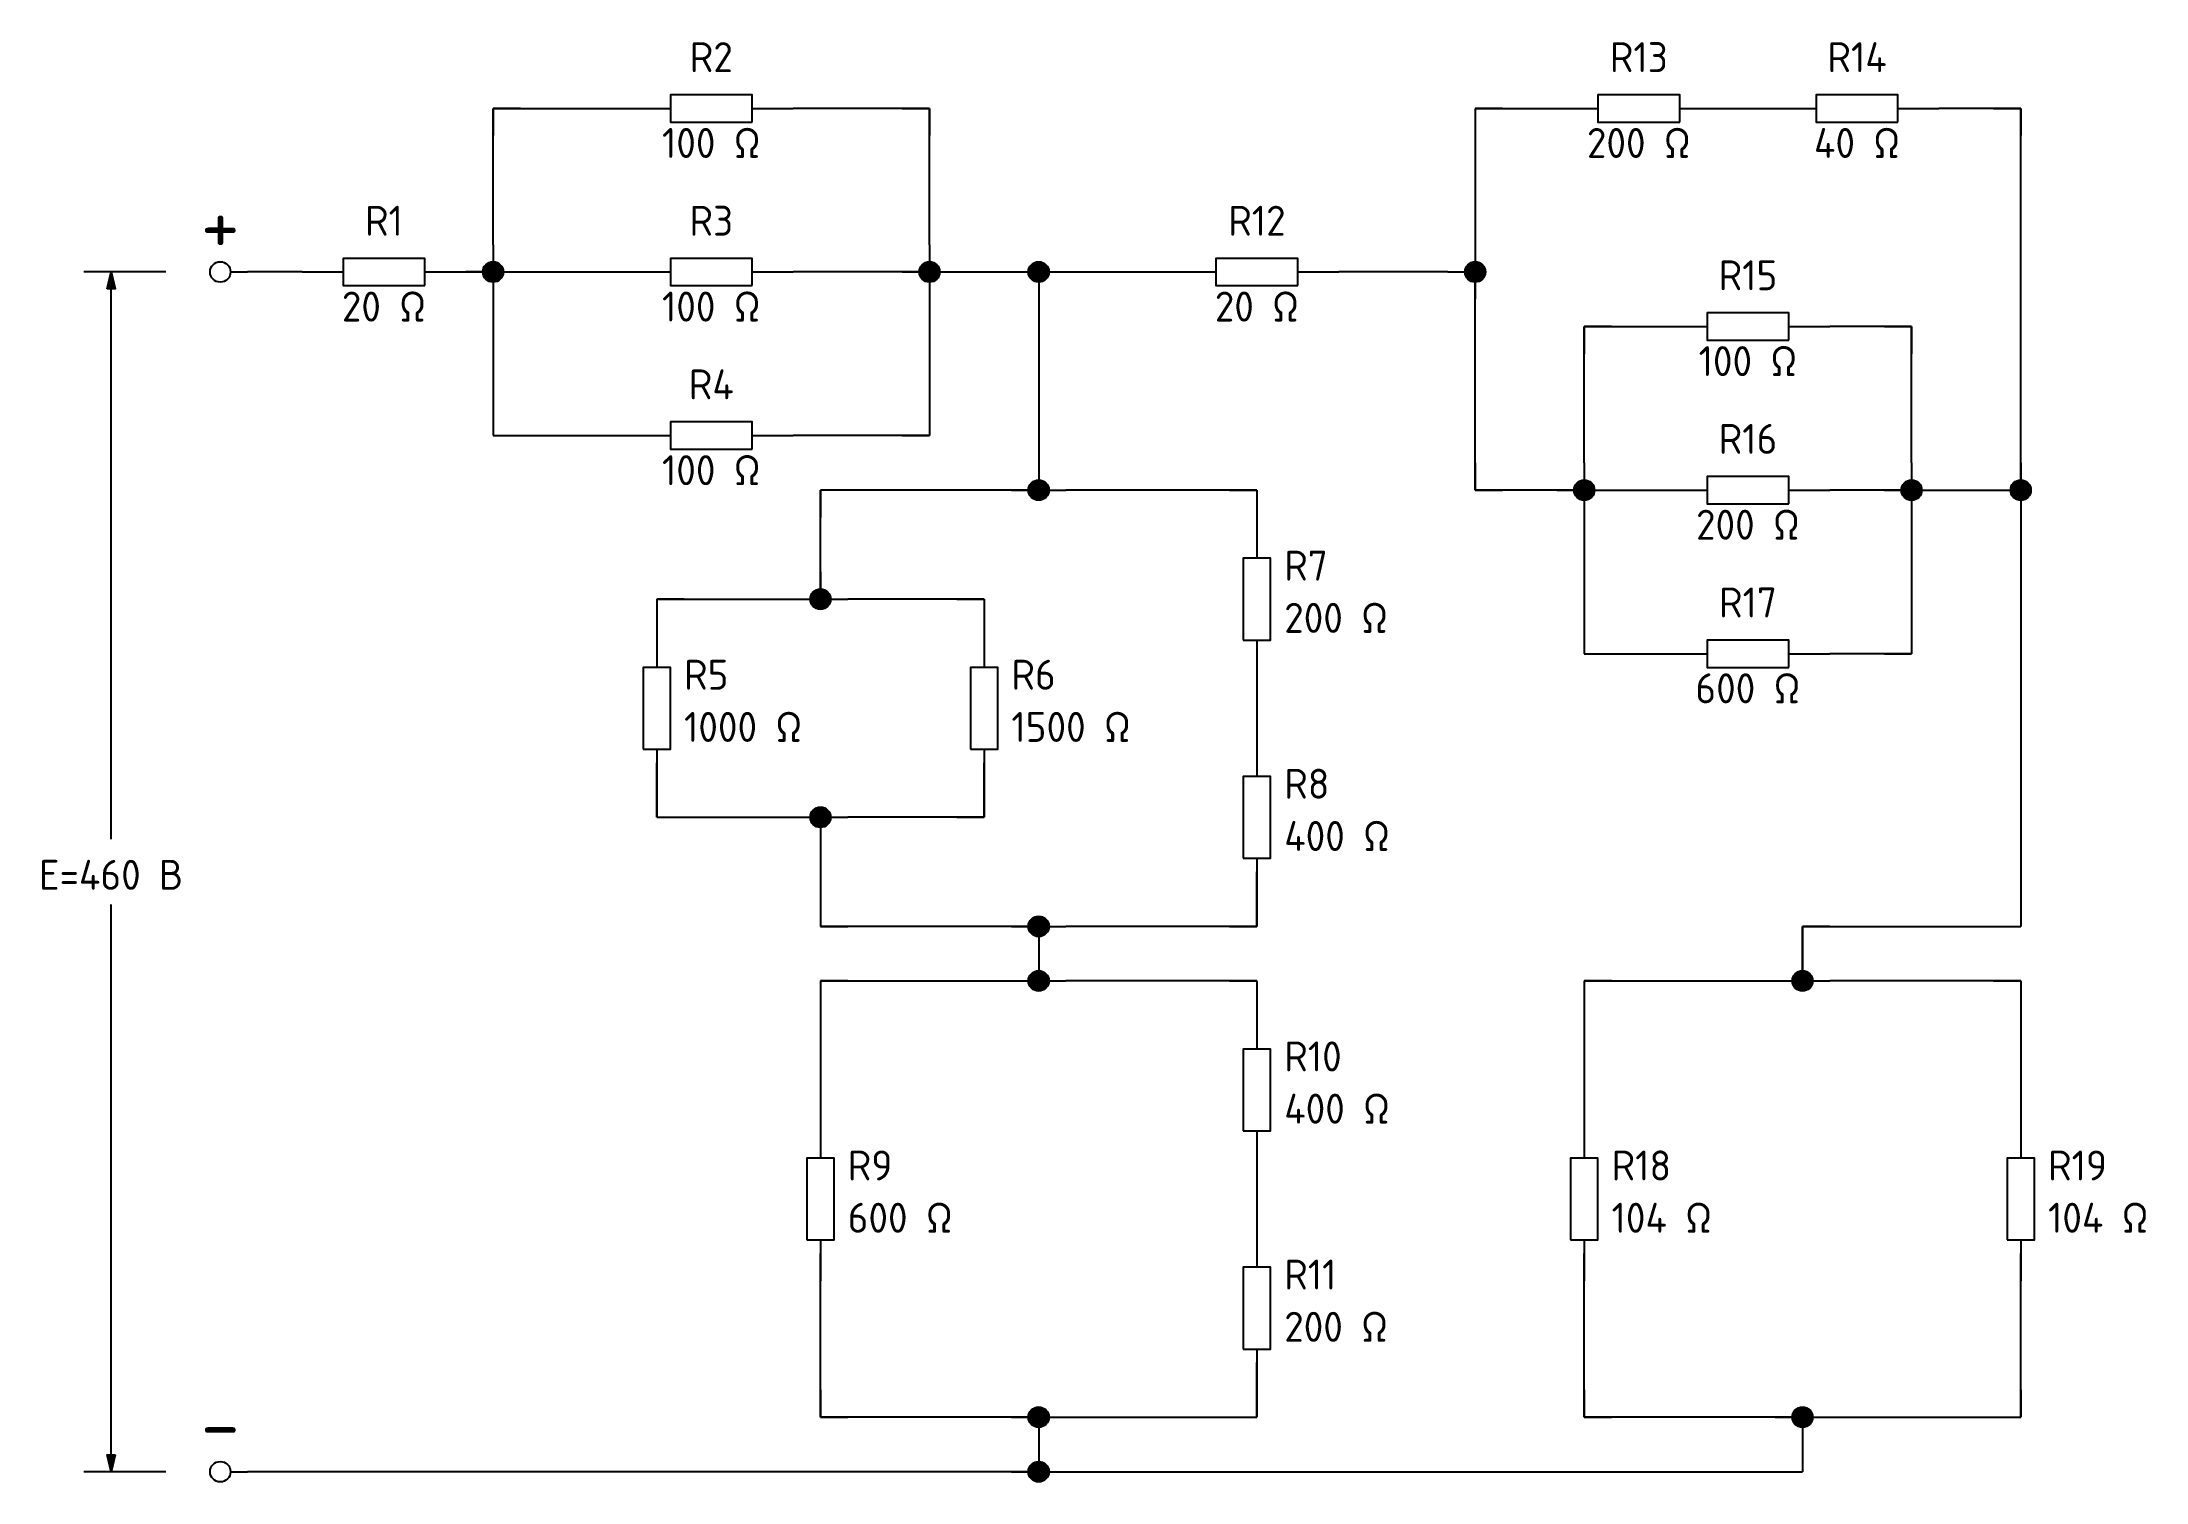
# Model space of a CAD drawing. Header units: millimetres. Extents: x 31 to 185, y 119 to 225.
import ezdxf
from ezdxf.enums import TextEntityAlignment as Align

# ---------------------------------------------------------------- set-up
doc = ezdxf.new("R2010")
doc.units = ezdxf.units.MM
doc.styles.add('GOST Type BU', font='')
doc.styles.get('GOST Type BU').set_extended_font_data('GOST Type BU')

msp = doc.modelspace()

# ---------------------------------------------------------------- hatches: boundary and pattern name
at = {"ltscale": 4}
h = msp.add_hatch(color=256, dxfattribs=at)
edge = h.paths.add_edge_path(flags=0)
edge.add_arc((64, 208), 0.75, 0, 360)
h = msp.add_hatch(color=256, dxfattribs=at)
edge = h.paths.add_edge_path(flags=0)
edge.add_arc((96, 208), 0.75, 0, 360)
h = msp.add_hatch(color=256, dxfattribs=at)
edge = h.paths.add_edge_path(flags=0)
edge.add_arc((104, 208), 0.75, 0, 360)
h = msp.add_hatch(color=256, dxfattribs=at)
edge = h.paths.add_edge_path(flags=0)
edge.add_arc((136, 208), 0.75, 0, 360)
for points in [[(35.7125, 206.7625), (36, 208), (36.2875, 206.7625)], [(36.2875, 121.2375), (36, 120), (35.7125, 121.2375)]]:
    msp.add_hatch(color=256, dxfattribs=at).paths.add_polyline_path(points, flags=0)
h = msp.add_hatch(color=256, dxfattribs=at)
edge = h.paths.add_edge_path(flags=0)
edge.add_arc((104, 192), 0.75, 0, 360)
h = msp.add_hatch(color=256, dxfattribs=at)
edge = h.paths.add_edge_path(flags=0)
edge.add_arc((144, 192), 0.75, 0, 360)
h = msp.add_hatch(color=256, dxfattribs=at)
edge = h.paths.add_edge_path(flags=0)
edge.add_arc((168, 192), 0.75, 0, 360)
h = msp.add_hatch(color=256, dxfattribs=at)
edge = h.paths.add_edge_path(flags=0)
edge.add_arc((176, 192), 0.75, 0, 360)
h = msp.add_hatch(color=256, dxfattribs=at)
edge = h.paths.add_edge_path(flags=0)
edge.add_arc((88, 184), 0.75, 0, 360)
h = msp.add_hatch(color=256, dxfattribs=at)
edge = h.paths.add_edge_path(flags=0)
edge.add_arc((88, 168), 0.75, 0, 360)
h = msp.add_hatch(color=256, dxfattribs=at)
edge = h.paths.add_edge_path(flags=0)
edge.add_arc((104, 160), 0.75, 0, 360)
h = msp.add_hatch(color=256, dxfattribs=at)
edge = h.paths.add_edge_path(flags=0)
edge.add_arc((104, 156), 0.75, 0, 360)
h = msp.add_hatch(color=256, dxfattribs=at)
edge = h.paths.add_edge_path(flags=0)
edge.add_arc((160, 156), 0.75, 0, 360)
h = msp.add_hatch(color=256, dxfattribs=at)
edge = h.paths.add_edge_path(flags=0)
edge.add_arc((104, 124), 0.75, 0, 360)
h = msp.add_hatch(color=256, dxfattribs=at)
edge = h.paths.add_edge_path(flags=0)
edge.add_arc((160, 124), 0.75, 0, 360)
h = msp.add_hatch(color=256, dxfattribs=at)
edge = h.paths.add_edge_path(flags=0)
edge.add_arc((104, 120), 0.75, 0, 360)

# ---------------------------------------------------------------- linework, layer by layer
for p, q in [((64, 210), (64, 220)), ((64, 220), (74, 220)), ((66, 220), (64, 220)), ((64, 220), (64, 218)), ((74, 220), (77, 220)), ((83, 220), (86, 220)), ((96, 220), (86, 220)), ((94, 220), (96, 220)), ((96, 210), (96, 220)), ((96, 220), (96, 218)), ((136, 220), (142, 220)), ((136, 220), (136, 208)), ((138, 220), (136, 220)), ((136, 220), (136, 218)), ((142, 220), (145, 220)), ((151, 220), (154, 220)), ((154, 220), (158, 220)), ((158, 220), (161, 220)), ((167, 220), (170, 220)), ((176, 220), (170, 220)), ((174, 220), (176, 220)), ((176, 192), (176, 220)), ((176, 220), (176, 218)), ((64, 210), (64, 206)), ((96, 210), (96, 206)), ((136, 210), (136, 206)), ((40, 208), (34, 208)), ((36, 166.3953), (36, 207)), ((44.75, 208), (46, 208)), ((50, 208), (46, 208)), ((50, 208), (53, 208)), ((59, 208), (62, 208)), ((64, 208), (62, 208)), ((62, 208), (66, 208)), ((64, 208), (74, 208)), ((74, 208), (77, 208)), ((83, 208), (86, 208)), ((96, 208), (86, 208)), ((94, 208), (98, 208)), ((96, 208), (104, 208)), ((102, 208), (106, 208)), ((104, 208), (104, 192)), ((104, 208), (104, 206)), ((106, 208), (114, 208)), ((114, 208), (117, 208)), ((123, 208), (126, 208)), ((134, 208), (126, 208)), ((134, 208), (136, 208)), ((136, 192), (136, 208)), ((64, 206), (64, 196)), ((96, 206), (96, 196)), ((144, 194), (144, 204)), ((144, 204), (150, 204)), ((146, 204), (144, 204)), ((144, 204), (144, 202)), ((150, 204), (153, 204)), ((159, 204), (162, 204)), ((168, 204), (162, 204)), ((166, 204), (168, 204)), ((168, 194), (168, 204)), ((168, 204), (168, 202)), ((64, 198), (64, 196)), ((96, 198), (96, 196)), ((64, 196), (74, 196)), ((64, 196), (66, 196)), ((74, 196), (77, 196)), ((83, 196), (86, 196)), ((96, 196), (86, 196)), ((94, 196), (96, 196)), ((104, 194), (104, 192)), ((136, 194), (136, 192)), ((144, 194), (144, 190)), ((168, 194), (168, 190)), ((176, 194), (176, 190)), ((88, 184), (88, 192)), ((104, 192), (88, 192)), ((90, 192), (88, 192)), ((88, 192), (88, 190)), ((102, 192), (106, 192)), ((120, 192), (106, 192)), ((118, 192), (120, 192)), ((120, 192), (120, 188)), ((120, 192), (120, 190)), ((144, 192), (136, 192)), ((136, 192), (138, 192)), ((142, 192), (146, 192)), ((144, 192), (150, 192)), ((150, 192), (153, 192)), ((159, 192), (162, 192)), ((168, 192), (162, 192)), ((166, 192), (170, 192)), ((168, 192), (174, 192)), ((174, 192), (176, 192)), ((176, 192), (176, 160)), ((120, 190), (120, 187)), ((144, 190), (144, 180)), ((168, 190), (168, 180)), ((88, 186), (88, 184)), ((76, 184), (88, 184)), ((76, 184), (76, 180)), ((78, 184), (76, 184)), ((76, 184), (76, 182)), ((86, 184), (90, 184)), ((100, 184), (90, 184)), ((98, 184), (100, 184)), ((100, 184), (100, 180)), ((100, 184), (100, 182)), ((76, 182), (76, 179)), ((100, 182), (100, 179)), ((120, 181), (120, 178)), ((144, 182), (144, 180)), ((168, 182), (168, 180)), ((120, 180), (120, 172)), ((144, 180), (150, 180)), ((144, 180), (146, 180)), ((150, 180), (153, 180)), ((159, 180), (162, 180)), ((168, 180), (162, 180)), ((166, 180), (168, 180)), ((76, 173), (76, 170)), ((100, 173), (100, 170)), ((120, 174), (120, 171)), ((76, 168), (76, 172)), ((100, 168), (100, 172)), ((76, 170), (76, 168)), ((100, 170), (100, 168)), ((76, 168), (88, 168)), ((76, 168), (78, 168)), ((86, 168), (90, 168)), ((88, 168), (88, 160)), ((88, 168), (88, 166)), ((100, 168), (90, 168)), ((98, 168), (100, 168)), ((120, 165), (120, 162)), ((120, 160), (120, 164)), ((88, 162), (88, 160)), ((120, 162), (120, 160)), ((176, 162), (176, 160)), ((36, 121), (36, 161.6047)), ((104, 160), (88, 160)), ((88, 160), (90, 160)), ((102, 160), (106, 160)), ((104, 160), (104, 156)), ((104, 160), (104, 158)), ((120, 160), (106, 160)), ((118, 160), (120, 160)), ((160, 156), (160, 160)), ((160, 160), (176, 160)), ((162, 160), (160, 160)), ((160, 160), (160, 158)), ((174, 160), (176, 160)), ((104, 158), (104, 156)), ((160, 158), (160, 156)), ((88, 156), (104, 156)), ((88, 156), (88, 144)), ((90, 156), (88, 156)), ((88, 156), (88, 154)), ((102, 156), (106, 156)), ((120, 156), (106, 156)), ((118, 156), (120, 156)), ((120, 156), (120, 152)), ((120, 156), (120, 154)), ((144, 156), (160, 156)), ((144, 156), (144, 144)), ((146, 156), (144, 156)), ((144, 156), (144, 154)), ((158, 156), (162, 156)), ((176, 156), (162, 156)), ((174, 156), (176, 156)), ((176, 156), (176, 144)), ((176, 156), (176, 154)), ((120, 154), (120, 151)), ((88, 146), (88, 143)), ((120, 145), (120, 142)), ((144, 146), (144, 143)), ((176, 146), (176, 143)), ((120, 144), (120, 136)), ((120, 138), (120, 135)), ((88, 137), (88, 134)), ((88, 124), (88, 136)), ((144, 137), (144, 134)), ((144, 124), (144, 136)), ((176, 137), (176, 134)), ((176, 124), (176, 136)), ((120, 129), (120, 126)), ((120, 124), (120, 128)), ((88, 126), (88, 124)), ((120, 126), (120, 124)), ((144, 126), (144, 124)), ((176, 126), (176, 124)), ((104, 124), (88, 124)), ((88, 124), (90, 124)), ((102, 124), (106, 124)), ((104, 124), (104, 120)), ((104, 124), (104, 122)), ((106, 124), (120, 124)), ((118, 124), (120, 124)), ((160, 124), (144, 124)), ((144, 124), (146, 124)), ((158, 124), (162, 124)), ((160, 124), (160, 120)), ((160, 124), (160, 122)), ((162, 124), (176, 124)), ((174, 124), (176, 124)), ((104, 122), (104, 120)), ((160, 122), (160, 120)), ((40, 120), (34, 120)), ((44.75, 120), (46, 120)), ((104, 120), (46, 120)), ((102, 120), (106, 120)), ((106, 120), (160, 120)), ((158, 120), (160, 120))]:
    msp.add_line(p, q, dxfattribs=at)
for points in [[(83, 219), (83, 221), (77, 221), (77, 219)], [(151, 219), (151, 221), (145, 221), (145, 219)], [(167, 219), (167, 221), (161, 221), (161, 219)], [(59, 207), (59, 209), (53, 209), (53, 207)], [(83, 207), (83, 209), (77, 209), (77, 207)], [(123, 207), (123, 209), (117, 209), (117, 207)], [(35.7125, 206.7625), (36, 208), (36.2875, 206.7625)], [(159, 203), (159, 205), (153, 205), (153, 203)], [(83, 195), (83, 197), (77, 197), (77, 195)], [(159, 191), (159, 193), (153, 193), (153, 191)], [(119, 181), (121, 181), (121, 187), (119, 187)], [(159, 179), (159, 181), (153, 181), (153, 179)], [(75, 173), (77, 173), (77, 179), (75, 179)], [(99, 173), (101, 173), (101, 179), (99, 179)], [(119, 165), (121, 165), (121, 171), (119, 171)], [(119, 145), (121, 145), (121, 151), (119, 151)], [(87, 137), (89, 137), (89, 143), (87, 143)], [(143, 137), (145, 137), (145, 143), (143, 143)], [(175, 137), (177, 137), (177, 143), (175, 143)], [(119, 129), (121, 129), (121, 135), (119, 135)], [(36.2875, 121.2375), (36, 120), (35.7125, 121.2375)]]:
    msp.add_lwpolyline(points, close=True, dxfattribs=at)
for centre in [(44, 208), (64, 208), (96, 208), (104, 208), (136, 208), (104, 192), (144, 192), (168, 192), (176, 192), (88, 184), (88, 168), (104, 160), (104, 156), (160, 156), (104, 124), (160, 124), (44, 120), (104, 120)]:
    msp.add_circle(centre, 0.75, dxfattribs=at)

# ---------------------------------------------------------------- texts
at = {"style": 'GOST Type BU'}
for s, height, p in [('R2', 2.1975, (80, 222)), ('R13', 2.1975, (148, 222)), ('R14', 2.1975, (164, 222)), ('R1', 2.1975, (56, 210)), ('R3', 2.1975, (80, 210)), ('R12', 2.1975, (120, 210)), ('+', 4.395, (44, 208)), ('R15', 2.1975, (156, 206)), ('R4', 2.1975, (80, 198)), ('R16', 2.1975, (156, 194)), ('R17', 2.1975, (156, 182)), ('-', 4.395, (44, 120))]:
    msp.add_text(s, height=height, dxfattribs=at).set_placement(p, align=Align.BOTTOM_CENTER)
for s, p in [('100 Ω', (80, 218.5605)), ('200 Ω', (148, 218.5605)), ('40 Ω', (164, 218.5605)), ('20 Ω', (56, 206.5605)), ('100 Ω', (80, 206.5605)), ('20 Ω', (120, 206.5605)), ('100 Ω', (156, 202.5605)), ('100 Ω', (80, 194.5605)), ('200 Ω', (156, 190.5605)), ('600 Ω', (156, 178.5605))]:
    msp.add_text(s, height=2.1975, dxfattribs=at).set_placement(p, align=Align.TOP_CENTER)
for s, p in [('R7', (122, 187.5605)), ('200 Ω', (122, 183.728)), ('R5', (78, 179.5605)), ('R6', (102, 179.5605)), ('1000 Ω', (78, 175.728)), ('1500 Ω', (102, 175.728)), ('R8', (122, 171.5605)), ('400 Ω', (122, 167.728)), ('R10', (122, 151.5605)), ('400 Ω', (122, 147.728)), ('R9', (90, 143.5605)), ('R18', (146, 143.5605)), ('R19', (178, 143.5605)), ('600 Ω', (90, 139.728)), ('104 Ω', (146, 139.728)), ('104 Ω', (178, 139.728)), ('R11', (122, 135.5605)), ('200 Ω', (122, 131.728))]:
    msp.add_text(s, height=2.1975, dxfattribs=at).set_placement(p, align=Align.TOP_LEFT)
msp.add_text('E=460 B', height=2.1975, dxfattribs=at).set_placement((36, 163.7802), align=Align.MIDDLE_CENTER)

doc.saveas('drawing.dxf')
